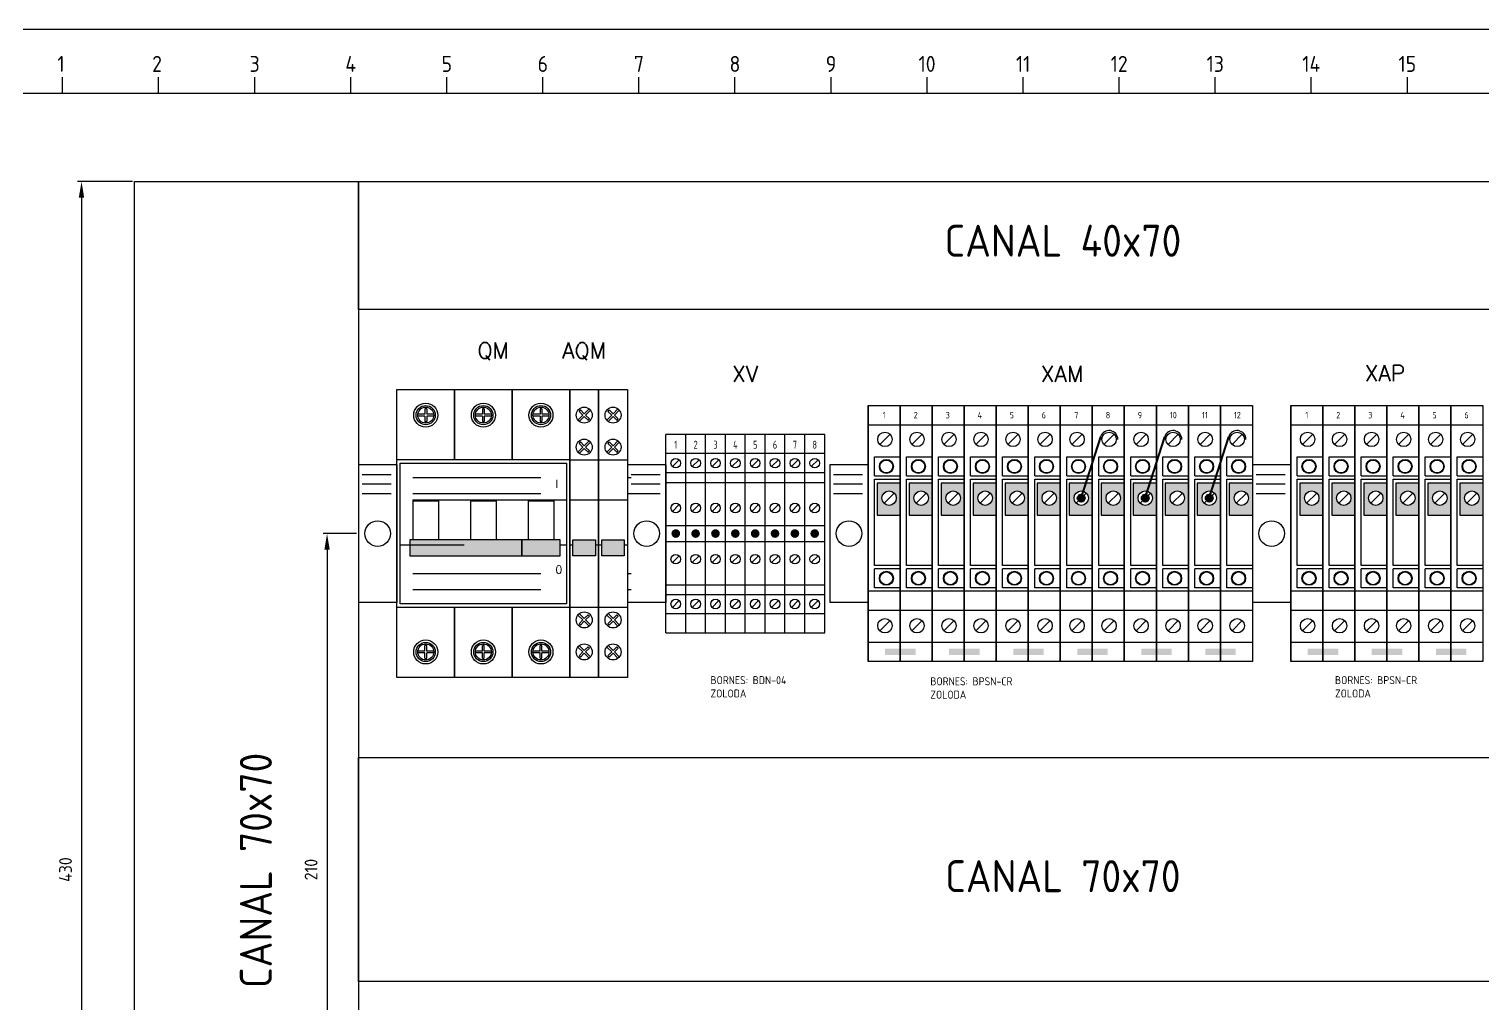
# Model space of a CAD drawing. Header units: millimetres. Extents: x 2272 to 7312, y -3839 to -3184.
# Drawn here: x 2723.8 to 2950.8, y -3694.5 to -3542.2 of the extents above; entities that cross this region are included whole.
import ezdxf
from ezdxf.enums import TextEntityAlignment as Align

# ---------------------------------------------------------------- set-up
doc = ezdxf.new("R2010")
doc.units = ezdxf.units.MM
for name, color, linetype in [('AUXILIAR', 30, 'Continuous'), ('COTAS', 3, 'Continuous'), ('TEXTO', 3, 'Continuous'), ('TEXTOS', 3, 'Continuous')]:
    doc.layers.add(name, color=color, linetype=linetype)
doc.styles.add('ROMAND', font='romand__.ttf')
doc.styles.add('ROMANS', font='isocp3.shx')
doc.styles.get("Standard").update_dxf_attribs({"font": 'arial.ttf'})
doc.styles.add('style1', font='arial.ttf', dxfattribs={"height": 1})
doc.styles.add('style2', font='romab___.ttf', dxfattribs={"height": 1})
doc.dimstyles.new('ISO-25', dxfattribs={"dimtxt": 10, "dimasz": 5, "dimexe": 1.25, "dimexo": 0.625, "dimgap": 3, "dimtad": 1, "dimtxsty": 'ROMANS', "dimcen": 2.5, "dimadec": 0, "dimazin": 0, "dimtfac": 1, "dimtmove": 0, "dimatfit": 3, "dimfxl": 1, "dimarcsym": 0})

# ---------------------------------------------------------------- blocks, each defined once
blk = doc.blocks.new('A3-Funcional')
at = {"color": 1, "linetype": 'Continuous'}
blk.add_line((25, 287), (410, 287), dxfattribs=at)
at = {"color": 11}
blk.add_lwpolyline([(0, 0), (0, 297), (420, 297), (420, 0)], close=True, dxfattribs=at)
at = {"layer": 'TEXTOS', "color": 3}
for p, q in [((37.5, 287), (37.5, 289.5)), ((52.5, 287), (52.5, 289.5)), ((67.5, 287), (67.5, 289.5)), ((82.5, 287), (82.5, 289.5)), ((97.5, 287), (97.5, 289.5)), ((112.5, 287), (112.5, 289.5)), ((127.5, 287), (127.5, 289.5)), ((142.5, 287), (142.5, 289.5)), ((157.5, 287), (157.5, 289.5)), ((172.5, 287), (172.5, 289.5)), ((187.5, 287), (187.5, 289.5)), ((202.5, 287), (202.5, 289.5)), ((217.5, 287), (217.5, 289.5)), ((232.5, 287), (232.5, 289.5)), ((247.5, 287), (247.5, 289.5))]:
    blk.add_line(p, q, dxfattribs=at)
at = {"layer": 'TEXTOS', "color": 3, "style": 'ROMANS'}
for s, p in [('1', (37.25, 290.3)), ('2', (52.25, 290.3)), ('3', (67.5, 290.3)), ('4', (82.5, 290.3)), ('5', (97.5, 290.3)), ('6', (112.5, 290.3)), ('7', (127.5, 290.3)), ('8', (142.5, 290.3)), ('9', (157.5, 290.3)), ('10', (172.5, 290.3)), ('11', (187.5, 290.3)), ('12', (202.5, 290.3)), ('13', (217.5, 290.3)), ('14', (232.5, 290.3)), ('15', (247.5, 290.3))]:
    blk.add_text(s, height=2.5, dxfattribs=at).set_placement(p, align=Align.CENTER)
at = {"layer": 'TEXTOS', "color": 7, "linetype": 'Continuous', "style": 'style2', "width": 0.8}
blk.add_attdef('CLIENTE', (295.02, 31.81), '', height=3.5, dxfattribs=at)
at = {"layer": 'TEXTOS', "color": 7, "style": 'style2'}
blk.add_attdef('NºOBRA', text='', height=4, dxfattribs=at).set_placement((380.19, 28), align=Align.CENTER)
at = {"layer": 'TEXTOS', "color": 7, "linetype": 'Continuous', "style": 'style1'}
for tag, p in [('0/0', (403.7, 28)), ('1088-01MP01', (379.98, 18.5)), ('REVCLIENTE', (403.7, 18.5)), ('1088-01MP01', (379.98, 11.43)), ('REV', (403.7, 11.19))]:
    blk.add_attdef(tag, text='', height=2.5, dxfattribs=at).set_placement(p, align=Align.CENTER)
at = {"layer": 'TEXTOS', "style": 'ROMANS'}
for tag, p in [('04/01/01', (204.48, 27.37)), ('NAMEDIB', (224.48, 27.33)), ('FECHREV', (204.48, 20.11)), ('NAMEREV', (224.48, 20.1)), ('FECHAPR', (204.48, 12.61)), ('NAMEAPR', (224.48, 12.6))]:
    blk.add_attdef(tag, text='', height=2, dxfattribs=at).set_placement(p, align=Align.CENTER)
at = {"layer": 'TEXTOS', "color": 7, "style": 'style1'}
blk.add_attdef('OBRA', (295.02, 26.8), '', height=2.5, dxfattribs=at)
at = {"layer": 'TEXTOS', "color": 7, "style": 'style1', "width": 0.85}
for tag, p in [('DESCRIPCION1', (332.01, 20.37)), ('DESCRIPCION2', (332.01, 16.29)), ('DESCRIPCION3', (332.01, 12.18))]:
    blk.add_attdef(tag, text='', height=2.5, dxfattribs=at).set_placement(p, align=Align.CENTER)
blk = doc.blocks.new('BORNERA DOBLE PISO')
at = {"layer": 'AUXILIAR'}
for p, q in [((-449.2, 1419.79), (-449.2, 1481.79)), ((-443, 1481.79), (-449.2, 1481.79)), ((-443, 1419.79), (-443, 1481.79)), ((-443, 1475.79), (-449.2, 1475.79)), ((-447.17, 1471.73), (-445.04, 1473.85)), ((-443, 1469.79), (-449.2, 1469.79)), ((-449.2, 1466.79), (-443, 1466.79)), ((-447.17, 1457.73), (-445.04, 1459.85)), ((-449.2, 1453.29), (-443, 1453.29)), ((-449.2, 1448.29), (-443, 1448.29)), ((-447.17, 1441.73), (-445.04, 1443.85)), ((-449.2, 1434.79), (-443, 1434.79)), ((-449.2, 1431.79), (-443, 1431.79)), ((-449.2, 1425.79), (-443, 1425.79)), ((-447.17, 1427.73), (-445.04, 1429.85)), ((-449.2, 1419.79), (-443, 1419.79))]:
    blk.add_line(p, q, dxfattribs=at)
for centre in [(-446.1, 1472.79), (-446.1, 1458.79), (-446.1, 1442.79), (-446.1, 1428.79)]:
    blk.add_circle(centre, 1.5, dxfattribs=at)
blk = doc.blocks.new('BORNE AMPEROMETRICA')
at = {"layer": 'AUXILIAR'}
h = blk.add_hatch(color=1, dxfattribs=at)
h.set_gradient(color1=(255, 0, 0), color2=(255, 5, 5), one_color=1, tint=0.51)
h.paths.add_polyline_path([(2159.73, -525.86), (2159.73, -535.86), (2166.94, -535.86), (2166.94, -525.86)])
h.paths.add_polyline_path([(2165.73, -530.58, -1), (2161.23, -530.58, -1)], flags=16)
for p, q in [((2156.94, -501.65), (2156.94, -581.65)), ((2156.94, -501.65), (2166.94, -501.65)), ((2156.94, -581.65), (2156.94, -501.65)), ((2166.94, -501.65), (2166.94, -581.65)), ((2156.94, -507.65), (2166.94, -507.65)), ((2160.59, -513.81), (2163.77, -510.63)), ((2158.94, -517.65), (2166.94, -517.65)), ((2158.94, -523.65), (2158.94, -517.65)), ((2158.94, -523.65), (2166.94, -523.65)), ((2158.94, -524.65), (2166.94, -524.65)), ((2158.94, -551.65), (2158.94, -524.65)), ((2166.94, -525.86), (2159.73, -525.86)), ((2159.73, -525.86), (2159.73, -535.86)), ((2161.89, -532.17), (2165.07, -528.99)), ((2159.73, -535.86), (2166.94, -535.86)), ((2166.94, -551.65), (2158.94, -551.65)), ((2166.94, -552.65), (2158.94, -552.65)), ((2158.94, -558.65), (2158.94, -552.65)), ((2166.94, -559.65), (2156.94, -559.65)), ((2166.94, -558.65), (2158.94, -558.65)), ((2166.94, -565.65), (2156.94, -565.65)), ((2160.59, -572.05), (2163.77, -568.86)), ((2166.94, -575.65), (2156.94, -575.65)), ((2166.94, -581.65), (2156.94, -581.65))]:
    blk.add_line(p, q, dxfattribs=at)
for centre, radius in [((2162.18, -512.22), 2.25), ((2162.63, -520.69), 2.2), ((2162.63, -520.69), 2), ((2163.48, -530.58), 2.25), ((2162.63, -555.62), 2.2), ((2162.63, -555.62), 2), ((2162.18, -570.46), 2.25)]:
    blk.add_circle(centre, radius, dxfattribs=at)
blk = doc.blocks.new('BORNERA SEPARADOR')
for p, q in [((-649.79, 1388.9), (-661.79, 1388.9)), ((-661.79, 1388.9), (-661.79, 1345.9)), ((-660.59, 1385.9), (-651.59, 1385.9)), ((-649.79, 1388.9), (-649.79, 1345.9)), ((-660.59, 1382.9), (-651.59, 1382.9)), ((-660.59, 1379.9), (-651.59, 1379.9)), ((-649.79, 1345.9), (-661.79, 1345.9))]:
    blk.add_line(p, q)
blk.add_circle((-655.79, 1367.4), 4)
blk = doc.blocks.new('*D270')
at = {"layer": 'COTAS', "color": 0, "lineweight": -2, "transparency": 16777216}
for p, q in [((2687.9, -596.27), (2670.77, -596.27)), ((2672.02, -601.27), (2672.02, -1021.27)), ((2687.9, -1026.27), (2670.77, -1026.27))]:
    blk.add_line(p, q, dxfattribs=at)
at = {"layer": 'COTAS', "color": 0, "transparency": 16777216}
for points in [[(2671.18, -601.27), (2672.85, -601.27), (2672.02, -596.27)], [(2671.18, -1021.27), (2672.85, -1021.27), (2672.02, -1026.27)]]:
    blk.add_solid(points, dxfattribs=at)
at = {"layer": 'Defpoints', "color": 0, "transparency": 16777216}
for p in [(2688.52, -596.27), (2672.02, -1026.27), (2688.52, -1026.27)]:
    blk.add_point(p, dxfattribs=at)
at = {"layer": 'COTAS', "color": 0, "transparency": 16777216, "insert": (2667.02, -811.27), "char_height": 4, "attachment_point": 5, "rotation": 90, "style": 'ROMANS'}
blk.add_mtext('430', dxfattribs=at)
blk = doc.blocks.new('*D272')
at = {"layer": 'COTAS', "color": 0, "lineweight": -2, "transparency": 16777216}
for p, q in [((2757.9, -706.27), (2747.46, -706.27)), ((2748.71, -711.27), (2748.71, -911.27)), ((2757.9, -916.27), (2747.46, -916.27))]:
    blk.add_line(p, q, dxfattribs=at)
at = {"layer": 'COTAS', "color": 0, "transparency": 16777216}
for points in [[(2747.88, -711.27), (2749.54, -711.27), (2748.71, -706.27)], [(2747.88, -911.27), (2749.54, -911.27), (2748.71, -916.27)]]:
    blk.add_solid(points, dxfattribs=at)
at = {"layer": 'Defpoints', "color": 0, "transparency": 16777216}
for p in [(2758.52, -706.27), (2748.71, -916.27), (2758.52, -916.27)]:
    blk.add_point(p, dxfattribs=at)
at = {"layer": 'COTAS', "color": 0, "transparency": 16777216, "insert": (2743.71, -811.27), "char_height": 4, "attachment_point": 5, "rotation": 90, "style": 'ROMANS'}
blk.add_mtext('210', dxfattribs=at)
blk = doc.blocks.new('AUXILIAR SIEMENS')
at = {"layer": 'AUXILIAR'}
h = blk.add_hatch(color=256, dxfattribs=at)
h.dxf.hatch_style = 1
h.paths.add_polyline_path([(8, -2), (1, -2), (1, -7), (8, -7)])
for p, q in [((4.08, 37), (2.53, 35.46)), ((2.89, 38.19), (4.08, 37)), ((4.5, 36.58), (2.96, 35.03)), ((3.31, 38.61), (4.5, 37.42)), ((6.04, 38.97), (4.5, 37.42)), ((4.5, 36.58), (5.69, 35.39)), ((6.47, 38.54), (4.92, 37)), ((4.92, 37), (6.11, 35.81)), ((2.89, 28.19), (4.08, 27)), ((3.31, 28.61), (4.5, 27.42)), ((6.04, 28.97), (4.5, 27.42)), ((6.47, 28.54), (4.92, 27)), ((0, 23), (9, 23)), ((4.08, 27), (2.53, 25.46)), ((4.5, 26.58), (2.96, 25.03)), ((4.5, 26.58), (5.69, 25.39)), ((4.92, 27), (6.11, 25.81)), ((0, 10.5), (9, 10.5)), ((0, -3.5), (1, -3.5)), ((8, -3.5), (9, -3.5)), ((0, -23), (9, -23)), ((4.08, -27), (2.53, -25.46)), ((2.89, -28.19), (4.08, -27)), ((4.5, -26.58), (2.96, -25.03)), ((4.5, -26.58), (5.69, -25.39)), ((4.92, -27), (6.11, -25.81)), ((6.47, -28.54), (4.92, -27)), ((3.31, -28.61), (4.5, -27.42)), ((6.04, -28.97), (4.5, -27.42)), ((4.08, -37), (2.53, -35.46)), ((4.5, -36.58), (2.96, -35.03)), ((4.5, -36.58), (5.69, -35.39)), ((4.92, -37), (6.11, -35.81)), ((2.89, -38.19), (4.08, -37)), ((3.31, -38.61), (4.5, -37.42)), ((6.04, -38.97), (4.5, -37.42)), ((6.47, -38.54), (4.92, -37))]:
    blk.add_line(p, q, dxfattribs=at)
for points in [[(0, 45), (9, 45), (9, -45), (0, -45)], [(1, -2), (8, -2), (8, -7), (1, -7)]]:
    blk.add_lwpolyline(points, close=True, dxfattribs=at)
for centre in [(4.5, 37), (4.5, 27), (4.5, -27), (4.5, -37)]:
    blk.add_circle(centre, 2.5, dxfattribs=at)
for centre, start, end in [((4.5, 37), 126.3731, 143.6269), ((4.5, 37), 306.3731, 323.6269), ((4.5, 27), 126.3731, 143.6269), ((4.5, 27), 306.3731, 323.6269), ((4.5, -27), 36.3731, 53.6269), ((4.5, -27), 216.3731, 233.6269), ((4.5, -37), 36.3731, 53.6269), ((4.5, -37), 216.3731, 233.6269)]:
    blk.add_arc(centre, 2, start, end, dxfattribs=at)
blk = doc.blocks.new('ss')
at = {"layer": 'AUXILIAR'}
h = blk.add_hatch(color=256, dxfattribs=at)
h.paths.add_polyline_path([(51, -47), (39, -47), (39, -52), (51, -52)])
h.paths.add_polyline_path([(39, -47), (4, -47), (4, -52), (39, -52)])
for p, q in [((8.7, -7.7), (6.52, -7.7)), ((8.7, -8.3), (6.52, -8.3)), ((8.7, -6.02), (8.7, -7.7)), ((8.7, -8.3), (8.7, -9.98)), ((9.3, -6.02), (9.3, -7.7)), ((11.48, -7.7), (9.3, -7.7)), ((9.3, -8.3), (9.3, -9.98)), ((11.48, -8.3), (9.3, -8.3)), ((26.7, -7.7), (24.52, -7.7)), ((26.7, -8.3), (24.52, -8.3)), ((26.7, -6.02), (26.7, -7.7)), ((26.7, -8.3), (26.7, -9.98)), ((27.3, -6.02), (27.3, -7.7)), ((29.48, -7.7), (27.3, -7.7)), ((27.3, -8.3), (27.3, -9.98)), ((29.48, -8.3), (27.3, -8.3)), ((44.7, -7.7), (42.52, -7.7)), ((44.7, -8.3), (42.52, -8.3)), ((44.7, -6.02), (44.7, -7.7)), ((44.7, -8.3), (44.7, -9.98)), ((45.3, -6.02), (45.3, -7.7)), ((47.48, -7.7), (45.3, -7.7)), ((47.48, -8.3), (45.3, -8.3)), ((45.3, -8.3), (45.3, -9.98)), ((36, -22), (0, -22)), ((54, -22), (36, -22)), ((5, -27.5), (45, -27.5)), ((5, -32.5), (45, -32.5)), ((5, -34.5), (37, -34.5)), ((5, -34.5), (5, -47)), ((5, -34.8), (13, -34.8)), ((13, -34.5), (13, -47)), ((23, -34.5), (23, -47)), ((23, -34.8), (31, -34.8)), ((31, -34.5), (31, -47)), ((37, -34.5), (53, -34.5)), ((41, -34.5), (41, -47)), ((41, -34.8), (49, -34.8)), ((49, -34.5), (49, -47)), ((1, -48.5), (3, -48.5)), ((3, -48.5), (21, -48.5)), ((51, -48.5), (53, -48.5)), ((5, -57.5), (45, -57.5)), ((5, -62.5), (45, -62.5)), ((0, -68), (36, -68)), ((36, -68), (54, -68)), ((8.7, -81.7), (6.52, -81.7)), ((8.7, -81.7), (8.7, -80.02)), ((9.3, -81.7), (9.3, -80.02)), ((11.48, -81.7), (9.3, -81.7)), ((26.7, -81.7), (24.52, -81.7)), ((26.7, -81.7), (26.7, -80.02)), ((27.3, -81.7), (27.3, -80.02)), ((29.48, -81.7), (27.3, -81.7)), ((44.7, -81.7), (42.52, -81.7)), ((44.7, -81.7), (44.7, -80.02)), ((45.3, -81.7), (45.3, -80.02)), ((47.48, -81.7), (45.3, -81.7)), ((8.7, -82.3), (6.52, -82.3)), ((8.7, -83.98), (8.7, -82.3)), ((9.3, -83.98), (9.3, -82.3)), ((11.48, -82.3), (9.3, -82.3)), ((26.7, -82.3), (24.52, -82.3)), ((26.7, -83.98), (26.7, -82.3)), ((27.3, -83.98), (27.3, -82.3)), ((29.48, -82.3), (27.3, -82.3)), ((44.7, -82.3), (42.52, -82.3)), ((44.7, -83.98), (44.7, -82.3)), ((47.48, -82.3), (45.3, -82.3)), ((45.3, -83.98), (45.3, -82.3))]:
    blk.add_line(p, q, dxfattribs=at)
for points in [[(18, -68), (18, -90), (0, -90), (0, 0), (18, 0), (18, -22)], [(18, -22), (18, 0), (36, 0), (36, -22)], [(36, -22), (36, 0), (54, 0), (54, -90), (36, -90), (36, -68)], [(19, -67), (1, -67), (1, -23), (17, -23)], [(17, -23), (53, -23), (53, -67), (19, -67)], [(36, -68), (36, -90), (18, -90), (18, -68)]]:
    blk.add_lwpolyline(points, dxfattribs=at)
for points in [[(39, -47), (4, -47), (4, -52), (39, -52)], [(51, -47), (39, -47), (39, -52), (51, -52)]]:
    blk.add_lwpolyline(points, close=True, dxfattribs=at)
for centre, radius in [((9, -8), 3.75), ((27, -8), 3.75), ((45, -8), 3.75), ((9, -8), 3), ((9, -8), 2.5), ((27, -8), 3), ((27, -8), 2.5), ((45, -8), 3), ((45, -8), 2.5), ((9, -82), 3.75), ((9, -82), 3), ((9, -82), 2.5), ((27, -82), 3.75), ((27, -82), 3), ((27, -82), 2.5), ((45, -82), 3.75), ((45, -82), 3), ((45, -82), 2.5)]:
    blk.add_circle(centre, radius, dxfattribs=at)
for centre, start, end in [((9, -8), 81.3731, 98.6269), ((27, -8), 81.3731, 98.6269), ((45, -8), 81.3731, 98.6269), ((9, -8), 261.3731, 278.6269), ((27, -8), 261.3731, 278.6269), ((45, -8), 261.3731, 278.6269), ((9, -82), 81.3731, 98.6269), ((27, -82), 81.3731, 98.6269), ((45, -82), 81.3731, 98.6269), ((9, -82), 261.3731, 278.6269), ((27, -82), 261.3731, 278.6269), ((45, -82), 261.3731, 278.6269)]:
    blk.add_arc(centre, 2, start, end, dxfattribs=at)
at = {"layer": 'AUXILIAR', "char_height": 2.5, "width": 3.8294, "attachment_point": 1, "style": 'ROMAND'}
for s, insert in [('I', (49.49, -28.23)), ('0', (49.49, -55.01))]:
    blk.add_mtext(s, dxfattribs=dict(at, insert=insert))
blk = doc.blocks.new('A$C17D67844')
h = blk.add_hatch(color=256)
h.dxf.hatch_style = 1
h.set_gradient(color1=(255, 0, 63), one_color=1, tint=1)
edge = h.paths.add_edge_path()
edge.add_arc((-10.55, 6.68), 1.11, 0, 360)
at = {"color": 1, "lineweight": 40}
blk.add_line((-10.55, 6.68), (-4.47, 25.85), dxfattribs=at)
blk.add_circle((-10.55, 6.68), 1.11, dxfattribs=at)
at = {"color": 1, "lineweight": 30}
blk.add_arc((-1.85, 25.05), 2.75, 0, 162.9432, dxfattribs=at)
blk = doc.blocks.new('A$C24A666E3')
h = blk.add_hatch(color=256)
h.dxf.hatch_style = 1
h.set_gradient(color1=(255, 0, 0), color2=(255, 0, 0), tint=1)
edge = h.paths.add_edge_path()
edge.add_arc((92.956, -170.907), 1.357, 0, 360)
h = blk.add_hatch(color=256)
h.dxf.hatch_style = 1
h.set_gradient(color1=(255, 0, 0), color2=(255, 0, 0), tint=1)
edge = h.paths.add_edge_path()
edge.add_arc((99.156, -170.907), 1.357, 0, 360)
h = blk.add_hatch(color=256)
h.dxf.hatch_style = 1
h.set_gradient(color1=(255, 0, 0), color2=(255, 0, 0), tint=1)
edge = h.paths.add_edge_path()
edge.add_arc((105.356, -170.907), 1.357, 0, 360)
h = blk.add_hatch(color=256)
h.dxf.hatch_style = 1
h.set_gradient(color1=(255, 0, 0), color2=(255, 0, 0), tint=1)
edge = h.paths.add_edge_path()
edge.add_arc((111.556, -170.907), 1.357, 0, 360)
h = blk.add_hatch(color=256)
h.dxf.hatch_style = 1
h.set_gradient(color1=(255, 0, 0), color2=(255, 0, 0), tint=1)
edge = h.paths.add_edge_path()
edge.add_arc((117.756, -170.907), 1.357, 0, 360)
h = blk.add_hatch(color=256)
h.dxf.hatch_style = 1
h.set_gradient(color1=(255, 0, 0), color2=(255, 0, 0), tint=1)
edge = h.paths.add_edge_path()
edge.add_arc((123.956, -170.907), 1.357, 0, 360)
h = blk.add_hatch(color=256)
h.dxf.hatch_style = 1
h.set_gradient(color1=(255, 0, 0), color2=(255, 0, 0), tint=1)
edge = h.paths.add_edge_path()
edge.add_arc((130.156, -170.907), 1.357, 0, 360)
h = blk.add_hatch(color=256)
h.dxf.hatch_style = 1
h.set_gradient(color1=(255, 0, 0), color2=(255, 0, 0), tint=1)
edge = h.paths.add_edge_path()
edge.add_arc((136.356, -170.907), 1.357, 0, 360)
for points in [[(-76.144, -60.907), (-6.144, -60.907), (-6.144, -490.907), (-76.144, -490.907)], [(-76.144, -60.907), (613.856, -60.907), (613.856, -490.907), (-76.144, -490.907)], [(-6.144, -60.907), (543.856, -60.907), (543.856, -100.907), (-6.144, -100.907)], [(-6.144, -240.907), (543.856, -240.907), (543.856, -310.907), (-6.144, -310.907)]]:
    blk.add_lwpolyline(points, close=True)
at = {"layer": 'AUXILIAR'}
for p, q in [((77.856, -153.407), (79.022, -153.407)), ((77.856, -158.407), (79.022, -158.407)), ((77.856, -183.407), (79.022, -183.407)), ((77.856, -188.407), (79.022, -188.407))]:
    blk.add_line(p, q, dxfattribs=at)
at = {"layer": 'TEXTOS'}
for points in [[(167.851, -208.907), (167.851, -206.907), (158.342, -208.907), (158.342, -206.907)], [(187.851, -208.907), (187.851, -206.907), (178.342, -208.907), (178.342, -206.907)], [(207.851, -208.907), (207.851, -206.907), (198.342, -208.907), (198.342, -206.907)], [(227.851, -208.907), (227.851, -206.907), (218.342, -208.907), (218.342, -206.907)], [(247.851, -208.907), (247.851, -206.907), (238.342, -208.907), (238.342, -206.907)], [(267.851, -208.907), (267.851, -206.907), (258.342, -208.907), (258.342, -206.907)], [(299.851, -208.907), (299.851, -206.907), (290.342, -208.907), (290.342, -206.907)], [(319.851, -208.907), (319.851, -206.907), (310.342, -208.907), (310.342, -206.907)], [(339.851, -208.907), (339.851, -206.907), (330.342, -208.907), (330.342, -206.907)]]:
    blk.add_trace(points, dxfattribs=at)
for name, p in [('ss', (5.856, -125.907)), ('BORNERA DOBLE PISO', (539.061, -1621.701)), ('BORNERA DOBLE PISO', (545.261, -1621.701)), ('BORNERA DOBLE PISO', (551.461, -1621.701)), ('BORNERA DOBLE PISO', (557.661, -1621.701)), ('BORNERA DOBLE PISO', (563.861, -1621.701)), ('BORNERA DOBLE PISO', (570.061, -1621.701)), ('BORNERA DOBLE PISO', (576.261, -1621.701)), ('BORNERA DOBLE PISO', (582.461, -1621.701)), ('A$C17D67844', (230.13, -166.525)), ('A$C17D67844', (250.13, -166.525)), ('A$C17D67844', (270.13, -166.525)), ('BORNERA SEPARADOR', (655.645, -1538.306)), ('BORNERA SEPARADOR', (655.645, -1538.306)), ('BORNERA SEPARADOR', (739.645, -1538.306)), ('BORNERA SEPARADOR', (802.84, -1538.306)), ('BORNERA SEPARADOR', (934.84, -1538.306))]:
    blk.add_blockref(name, p)
at = {"layer": 'AUXILIAR'}
for name, p in [('AUXILIAR SIEMENS', (59.856, -170.907)), ('AUXILIAR SIEMENS', (68.856, -170.907)), ('BORNE AMPEROMETRICA', (-2003.892, 370.74)), ('BORNE AMPEROMETRICA', (-1993.892, 370.74)), ('BORNE AMPEROMETRICA', (-1983.892, 370.74)), ('BORNE AMPEROMETRICA', (-1973.892, 370.74)), ('BORNE AMPEROMETRICA', (-1963.892, 370.74)), ('BORNE AMPEROMETRICA', (-1953.892, 370.74)), ('BORNE AMPEROMETRICA', (-1943.892, 370.74)), ('BORNE AMPEROMETRICA', (-1933.892, 370.74)), ('BORNE AMPEROMETRICA', (-1923.892, 370.74)), ('BORNE AMPEROMETRICA', (-1913.892, 370.74)), ('BORNE AMPEROMETRICA', (-1903.892, 370.74)), ('BORNE AMPEROMETRICA', (-1893.892, 370.74)), ('BORNE AMPEROMETRICA', (-1871.892, 370.74)), ('BORNE AMPEROMETRICA', (-1861.892, 370.74)), ('BORNE AMPEROMETRICA', (-1851.892, 370.74)), ('BORNE AMPEROMETRICA', (-1841.892, 370.74)), ('BORNE AMPEROMETRICA', (-1831.892, 370.74)), ('BORNE AMPEROMETRICA', (-1821.892, 370.74))]:
    blk.add_blockref(name, p, dxfattribs=at)
at = {"layer": 'TEXTO', "style": 'ROMANS'}
for s, p in [('2', (167.241, -134.907)), ('3', (177.241, -134.907)), ('4', (187.241, -134.907)), ('5', (197.241, -134.907)), ('6', (207.241, -134.907)), ('8', (227.241, -134.907)), ('9', (237.241, -134.907)), ('10', (247.241, -134.907)), ('11', (257.241, -134.907)), ('12', (267.241, -134.907)), ('2', (299.241, -134.907)), ('3', (309.241, -134.907)), ('4', (319.241, -134.907)), ('5', (329.241, -134.907)), ('6', (339.241, -134.907))]:
    blk.add_text(s, height=2, dxfattribs=at).set_placement(p)
at = {"layer": 'TEXTO', "style": 'ROMANS', "width": 0.8}
for s, p in [('1', (92.956, -144.407)), ('2', (99.156, -144.407)), ('3', (105.356, -144.407)), ('4', (111.556, -144.407)), ('5', (117.756, -144.407)), ('6', (123.956, -144.407)), ('7', (130.156, -144.407)), ('8', (136.356, -144.407))]:
    blk.add_text(s, height=2.5, dxfattribs=at).set_placement(p, align=Align.CENTER)
at = {"layer": 'TEXTO', "char_height": 5}
for s, insert, attachment_point in [('{\\Fromans|c0;QM}', (35.956, -113.982), 5), ('{\\Fromans|c0;AQM}', (64.356, -113.982), 5), ('{\\Fromans|c0;XV}', (114.656, -120.975), 5), ('\\pi6.19309;{\\Fromans|c0;XAM}', (200.796, -118.475), 1), ('\\pi6.43118;{\\Fromans|c0;XAP}', (301.688, -118.325), 1)]:
    blk.add_mtext_dynamic_manual_height_columns(s, width=25.48141, gutter_width=12.5, heights=[0], dxfattribs=dict(at, insert=insert, attachment_point=attachment_point))
at = {"layer": 'TEXTO', "style": 'ROMANS'}
for s, width, insert, char_height, attachment_point in [('1', 10, (158.051, -133.907), 2, 5), ('7', 10, (218.051, -133.907), 2, 5), ('1', 10, (290.051, -133.907), 2, 5), ('BORNES: BDN-04\\PZOLODA', 28.12959, (103.799, -215.467), 2.5, 1), ('BORNES: BPSN-CR\\PZOLODA', 28.12959, (172.468, -215.831), 2.5, 1), ('BORNES: BPSN-CR\\PZOLODA', 28.12959, (298.847, -215.467), 2.5, 1)]:
    blk.add_mtext_dynamic_manual_height_columns(s, width=width, gutter_width=10, heights=[0], dxfattribs=dict(at, insert=insert, char_height=char_height, attachment_point=attachment_point))
at = {"layer": 'TEXTOS', "style": 'ROMANS'}
for s, p in [('CANAL 40x70', (213.856, -84.407)), ('CANAL 70x70', (213.856, -282.964))]:
    blk.add_text(s, height=10, dxfattribs=at).set_placement(p, align=Align.CENTER)
blk.add_text('CANAL 70x70', height=10, rotation=90, dxfattribs=at).set_placement((-33.186, -276.155), align=Align.CENTER)
at = {"layer": 'COTAS'}
for base, p1, p2, picture, middle in [((-92.651, -490.907), (-76.144, -60.907), (-76.144, -490.907), '*D270', (-97.651, -275.907)), ((-15.955, -380.907), (-6.144, -170.907), (-6.144, -380.907), '*D272', (-20.956, -275.907))]:
    dim = blk.add_linear_dim(base=base, p1=p1, p2=p2, angle=90, dimstyle='ISO-25', override={"dimtxt": 4}, dxfattribs=at)
    dim.commit()
    dim.dimension.update_dxf_attribs({"geometry": picture, "text_midpoint": middle, "insert": (-2764.666, 535.363)})

msp = doc.modelspace()

# ---------------------------------------------------------------- block references
msp.add_blockref('A3-Funcional', (2691.5, -3839.17))
at = {"xscale": 0.5, "yscale": 0.5, "zscale": 0.5}
msp.add_blockref('A$C24A666E3', (2778.28, -3535.54), dxfattribs=at)

doc.saveas('drawing.dxf')
